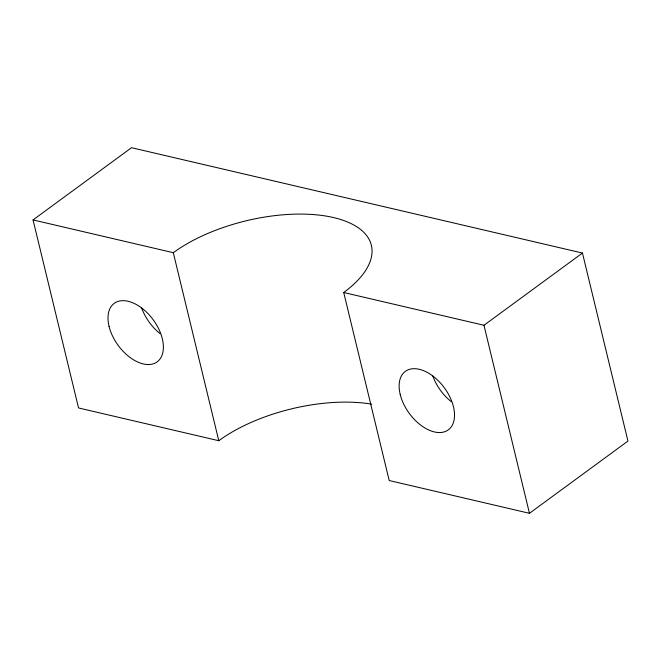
<?xml version="1.0" encoding="UTF-8"?>
<svg xmlns="http://www.w3.org/2000/svg" width="661" height="661" viewBox="0 0 661 661"><rect width="100%" height="100%" fill="white"/><g stroke="black" fill="none" stroke-linecap="round" stroke-linejoin="round"><path stroke-width="0.99" d="M33.05 219.923L131.539 147.7L582.457 253.047L627.95 441.077L529.461 513.3L389.213 480.539L343.72 292.509A116.105 53.252 -13.6 0 0 333.549 217.568A116.105 53.252 -13.6 0 0 173.298 252.692L33.05 219.923L78.543 407.953L218.783 440.722A116.105 53.252 -13.6 0 1 371.647 404.127M343.72 292.509L483.968 325.27L582.457 253.047M483.968 325.27L529.461 513.3M173.298 252.692L218.783 440.722M451.347 401.723A36.281 21.697 53.7 0 1 432.848 376.084M160.202 333.706A36.281 21.697 53.7 0 1 141.702 308.059M400.194 394.402A36.281 21.697 53.7 0 0 446.704 430.873A36.281 21.697 53.7 0 0 433.575 376.596A36.281 21.697 53.7 0 0 400.194 394.402M109.057 326.377A36.281 21.697 53.7 0 0 155.558 362.856A36.281 21.697 53.7 0 0 142.429 308.571A36.281 21.697 53.7 0 0 109.057 326.377"/></g></svg>
